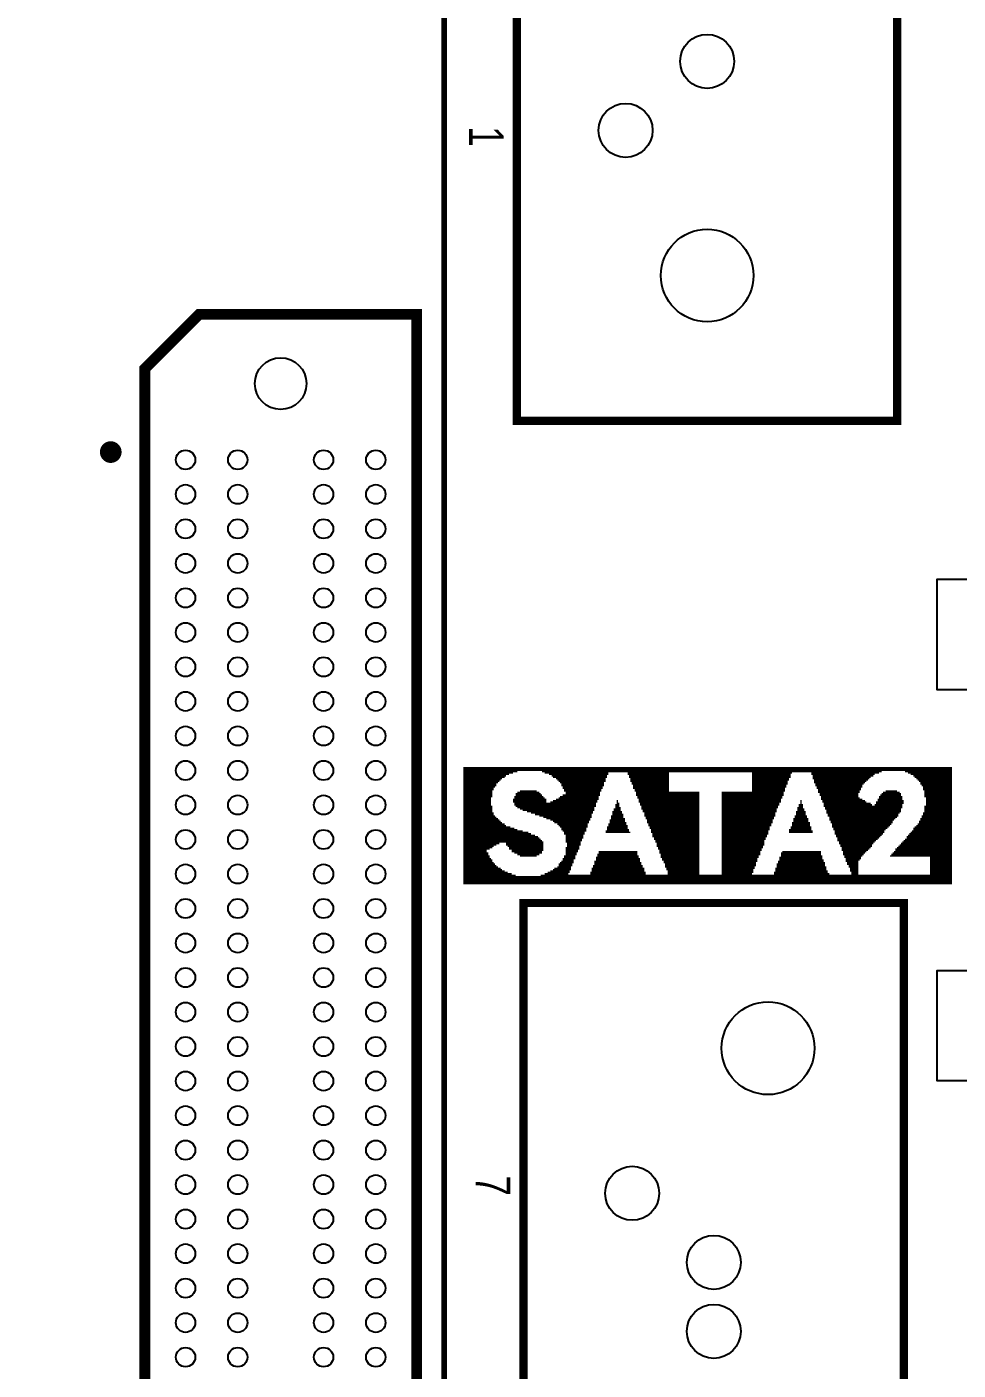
# Model space of a CAD drawing. Extents: x -92 to 136, y -31 to 80.
# Drawn here: x 62.37 to 79.51, y 32.13 to 56.84 of the extents above; entities that cross this region are included whole.
import ezdxf

# ---------------------------------------------------------------- set-up
doc = ezdxf.new("R2010")
doc.units = 0
for name, color, linetype in [('BG_SILKSCREEN_TOP', 85, 'CONTINUOUS'), ('PG_SILKSCREEN_TOP', 85, 'CONTINUOUS'), ('PIN_TOP', 1, 'CONTINUOUS')]:
    doc.layers.add(name, color=color, linetype=linetype)

msp = doc.modelspace()

# ---------------------------------------------------------------- linework, layer by layer
at = {"layer": 'BG_SILKSCREEN_TOP'}
for points, const_width in [([(70.050406, 70.142354), (-9.949688, 70.142354), (-9.949688, -9.85774), (70.050406, -9.85774), (70.050406, 70.142354)], 0.100076), ([(70.40372, 43.21302), (78.32852, 43.21302)], 0.0254), ([(70.40372, 43.18762), (79.39532, 43.18762)], 0.0254), ([(70.40372, 43.16222), (79.39532, 43.16222)], 0.0254), ([(70.40372, 43.13682), (71.39432, 43.13682)], 0.0254), ([(71.31812, 43.11142), (70.40372, 43.11142)], 0.0254), ([(70.40372, 43.08602), (71.24192, 43.08602)], 0.0254), ([(70.40372, 43.06062), (71.19112, 43.06062)], 0.0254), ([(70.40372, 43.03522), (71.16572, 43.03522)], 0.0254), ([(70.40372, 43.00982), (71.11492, 43.00982)], 0.0254), ([(71.85152, 43.13682), (78.09992, 43.13682)], 0.0254), ([(71.90232, 43.11142), (73.07072, 43.11142)], 0.0254), ([(71.97852, 43.08602), (73.07072, 43.08602)], 0.0254), ([(72.02932, 43.06062), (73.04532, 43.06062)], 0.0254), ([(72.05472, 43.03522), (73.04532, 43.03522)], 0.0254), ([(72.10552, 43.00982), (73.01992, 43.00982)], 0.0254), ([(73.42632, 43.11142), (74.18832, 43.11142)], 0.0254), ([(73.42632, 43.08602), (74.18832, 43.08602)], 0.0254), ([(73.45172, 43.06062), (74.18832, 43.06062)], 0.0254), ([(73.45172, 43.03522), (74.18832, 43.03522)], 0.0254), ([(73.47712, 43.00982), (73.55332, 43.00982)], 0.0254), ([(73.55332, 43.00982), (73.52792, 43.00982)], 0.0254), ([(73.55332, 43.00982), (74.18832, 43.00982)], 0.0254), ([(75.71232, 43.11142), (76.44892, 43.11142)], 0.0254), ([(75.71232, 43.08602), (76.42352, 43.08602)], 0.0254), ([(75.71232, 43.06062), (76.42352, 43.06062)], 0.0254), ([(75.71232, 43.03522), (76.42352, 43.03522)], 0.0254), ([(75.71232, 43.00982), (76.39812, 43.00982)], 0.0254), ([(78.04912, 43.11142), (76.80452, 43.11142)], 0.0254), ([(76.80452, 43.08602), (77.97292, 43.08602)], 0.0254), ([(76.82992, 43.06062), (77.94752, 43.06062)], 0.0254), ([(76.82992, 43.03522), (77.89672, 43.03522)], 0.0254), ([(76.82992, 43.00982), (77.87132, 43.00982)], 0.0254), ([(78.32852, 43.21302), (78.30312, 43.21302)], 0.0254), ([(78.32852, 43.21302), (79.39532, 43.21302)], 0.0254), ([(78.53172, 43.13682), (79.39532, 43.13682)], 0.0254), ([(78.58252, 43.11142), (79.39532, 43.11142)], 0.0254), ([(78.63332, 43.08602), (79.39532, 43.08602)], 0.0254), ([(78.68412, 43.06062), (79.39532, 43.06062)], 0.0254), ([(78.70952, 43.03522), (79.39532, 43.03522)], 0.0254), ([(78.73492, 43.00982), (79.39532, 43.00982)], 0.0254), ([(70.40372, 42.98442), (71.08952, 42.98442)], 0.0254), ([(70.40372, 42.95902), (71.06412, 42.95902)], 0.0254), ([(70.40372, 42.93362), (71.03872, 42.93362)], 0.0254), ([(70.40372, 42.90822), (71.01332, 42.90822)], 0.0254), ([(70.40372, 42.88282), (71.01332, 42.88282)], 0.0254), ([(70.40372, 42.85742), (70.98792, 42.85742)], 0.0254), ([(70.40372, 42.83202), (70.96252, 42.83202)], 0.0254), ([(70.40372, 42.80662), (70.96252, 42.80662)], 0.0254), ([(70.40372, 42.78122), (70.93712, 42.78122)], 0.0254), ([(70.40372, 42.75582), (70.93712, 42.75582)], 0.0254), ([(71.39432, 42.75582), (71.80072, 42.75582)], 0.0254), ([(71.44512, 42.78122), (71.74992, 42.78122)], 0.0254), ([(72.13092, 42.98442), (73.01992, 42.98442)], 0.0254), ([(72.15632, 42.95902), (73.01992, 42.95902)], 0.0254), ([(72.18172, 42.93362), (72.99452, 42.93362)], 0.0254), ([(72.20712, 42.90822), (72.99452, 42.90822)], 0.0254), ([(72.20712, 42.88282), (72.99452, 42.88282)], 0.0254), ([(72.23252, 42.85742), (72.96912, 42.85742)], 0.0254), ([(72.23252, 42.83202), (72.96912, 42.83202)], 0.0254), ([(72.25792, 42.80662), (72.94372, 42.80662)], 0.0254), ([(72.25792, 42.78122), (72.94372, 42.78122)], 0.0254), ([(72.28332, 42.75582), (72.91832, 42.75582)], 0.0254), ([(74.18832, 42.98442), (73.47712, 42.98442)], 0.0254), ([(73.47712, 42.95902), (74.18832, 42.95902)], 0.0254), ([(73.50252, 42.93362), (74.18832, 42.93362)], 0.0254), ([(73.50252, 42.90822), (74.18832, 42.90822)], 0.0254), ([(73.52792, 42.88282), (74.18832, 42.88282)], 0.0254), ([(73.52792, 42.85742), (74.18832, 42.85742)], 0.0254), ([(73.52792, 42.83202), (74.18832, 42.83202)], 0.0254), ([(73.55332, 42.80662), (74.18832, 42.80662)], 0.0254), ([(73.55332, 42.78122), (74.18832, 42.78122)], 0.0254), ([(74.74712, 42.75582), (73.57872, 42.75582)], 0.0254), ([(75.15352, 42.75582), (76.29652, 42.75582)], 0.0254), ([(75.71232, 42.98442), (76.39812, 42.98442)], 0.0254), ([(75.71232, 42.95902), (76.37272, 42.95902)], 0.0254), ([(75.71232, 42.93362), (76.37272, 42.93362)], 0.0254), ([(75.71232, 42.90822), (76.37272, 42.90822)], 0.0254), ([(75.71232, 42.88282), (76.34732, 42.88282)], 0.0254), ([(75.71232, 42.85742), (76.34732, 42.85742)], 0.0254), ([(75.71232, 42.83202), (76.32192, 42.83202)], 0.0254), ([(75.71232, 42.80662), (76.32192, 42.80662)], 0.0254), ([(75.71232, 42.78122), (76.32192, 42.78122)], 0.0254), ([(76.34732, 42.85742), (76.32192, 42.85742)], 0.0254), ([(76.85532, 42.98442), (77.84592, 42.98442)], 0.0254), ([(76.85532, 42.95902), (77.82052, 42.95902)], 0.0254), ([(76.85532, 42.93362), (77.79512, 42.93362)], 0.0254), ([(76.88072, 42.90822), (77.76972, 42.90822)], 0.0254), ([(76.88072, 42.88282), (77.69352, 42.88282)], 0.0254), ([(76.90612, 42.85742), (77.74432, 42.85742)], 0.0254), ([(76.90612, 42.83202), (77.71892, 42.83202)], 0.0254), ([(76.93152, 42.80662), (77.71892, 42.80662)], 0.0254), ([(76.93152, 42.78122), (77.69352, 42.78122)], 0.0254), ([(76.93152, 42.75582), (77.69352, 42.75582)], 0.0254), ([(77.69352, 42.88282), (77.66812, 42.88282)], 0.0254), ([(77.69352, 42.88282), (77.74432, 42.88282)], 0.0254), ([(78.12532, 42.75582), (78.43012, 42.75582)], 0.0254), ([(78.17612, 42.78122), (78.37932, 42.78122)], 0.0254), ([(78.76032, 42.98442), (79.39532, 42.98442)], 0.0254), ([(78.78572, 42.95902), (79.39532, 42.95902)], 0.0254), ([(78.81112, 42.93362), (79.39532, 42.93362)], 0.0254), ([(78.81112, 42.90822), (79.39532, 42.90822)], 0.0254), ([(78.83652, 42.88282), (79.39532, 42.88282)], 0.0254), ([(78.86192, 42.85742), (79.39532, 42.85742)], 0.0254), ([(78.86192, 42.83202), (79.39532, 42.83202)], 0.0254), ([(78.86192, 42.80662), (79.39532, 42.80662)], 0.0254), ([(78.88732, 42.78122), (79.39532, 42.78122)], 0.0254), ([(78.88732, 42.75582), (79.39532, 42.75582)], 0.0254), ([(70.40372, 42.73042), (70.93712, 42.73042)], 0.0254), ([(70.40372, 42.70502), (70.93712, 42.70502)], 0.0254), ([(70.40372, 42.67962), (70.93712, 42.67962)], 0.0254), ([(70.40372, 42.65422), (70.91172, 42.65422)], 0.0254), ([(70.40372, 42.62882), (70.91172, 42.62882)], 0.0254), ([(70.40372, 42.60342), (70.91172, 42.60342)], 0.0254), ([(70.40372, 42.57802), (70.91172, 42.57802)], 0.0254), ([(70.40372, 42.55262), (70.91172, 42.55262)], 0.0254), ([(70.40372, 42.52722), (70.91172, 42.52722)], 0.0254), ([(70.40372, 42.50182), (70.93712, 42.50182)], 0.0254), ([(71.31812, 42.62882), (71.92772, 42.62882)], 0.0254), ([(71.31812, 42.60342), (71.92772, 42.60342)], 0.0254), ([(71.31812, 42.57802), (71.92772, 42.57802)], 0.0254), ([(71.34352, 42.67962), (71.87692, 42.67962)], 0.0254), ([(71.34352, 42.65422), (71.90232, 42.65422)], 0.0254), ([(71.34352, 42.55262), (72.84212, 42.55262)], 0.0254), ([(71.34352, 42.52722), (72.84212, 42.52722)], 0.0254), ([(71.36892, 42.73042), (71.82612, 42.73042)], 0.0254), ([(71.36892, 42.70502), (71.85152, 42.70502)], 0.0254), ([(71.36892, 42.50182), (72.84212, 42.50182)], 0.0254), ([(72.00392, 42.57802), (72.86752, 42.57802)], 0.0254), ([(72.05472, 42.60342), (72.86752, 42.60342)], 0.0254), ([(72.10552, 42.62882), (72.89292, 42.62882)], 0.0254), ([(72.15632, 42.65422), (72.89292, 42.65422)], 0.0254), ([(72.18172, 42.67962), (72.89292, 42.67962)], 0.0254), ([(72.23252, 42.70502), (72.91832, 42.70502)], 0.0254), ([(72.28332, 42.73042), (72.91832, 42.73042)], 0.0254), ([(72.84212, 42.52722), (72.81672, 42.52722)], 0.0254), ([(73.19772, 42.52722), (73.27392, 42.52722)], 0.0254), ([(73.19772, 42.50182), (73.27392, 42.50182)], 0.0254), ([(73.22312, 42.60342), (73.24852, 42.60342)], 0.0254), ([(73.22312, 42.57802), (73.24852, 42.57802)], 0.0254), ([(73.22312, 42.55262), (73.27392, 42.55262)], 0.0254), ([(73.57872, 42.73042), (74.74712, 42.73042)], 0.0254), ([(73.57872, 42.70502), (74.74712, 42.70502)], 0.0254), ([(73.60412, 42.67962), (74.74712, 42.67962)], 0.0254), ([(73.60412, 42.65422), (74.74712, 42.65422)], 0.0254), ([(73.62952, 42.62882), (74.74712, 42.62882)], 0.0254), ([(73.62952, 42.60342), (74.74712, 42.60342)], 0.0254), ([(73.62952, 42.57802), (74.74712, 42.57802)], 0.0254), ([(73.65492, 42.55262), (74.74712, 42.55262)], 0.0254), ([(73.65492, 42.52722), (74.74712, 42.52722)], 0.0254), ([(73.68032, 42.50182), (74.74712, 42.50182)], 0.0254), ([(75.15352, 42.73042), (76.29652, 42.73042)], 0.0254), ([(75.15352, 42.70502), (76.29652, 42.70502)], 0.0254), ([(75.15352, 42.67962), (76.27112, 42.67962)], 0.0254), ([(76.27112, 42.65422), (75.15352, 42.65422)], 0.0254), ([(75.15352, 42.62882), (76.24572, 42.62882)], 0.0254), ([(75.15352, 42.60342), (76.24572, 42.60342)], 0.0254), ([(75.15352, 42.57802), (76.24572, 42.57802)], 0.0254), ([(75.15352, 42.55262), (76.22032, 42.55262)], 0.0254), ([(75.15352, 42.52722), (76.22032, 42.52722)], 0.0254), ([(75.15352, 42.50182), (76.19492, 42.50182)], 0.0254), ([(76.57592, 42.52722), (76.65212, 42.52722)], 0.0254), ([(76.57592, 42.50182), (76.65212, 42.50182)], 0.0254), ([(76.60132, 42.60342), (76.62672, 42.60342)], 0.0254), ([(76.60132, 42.57802), (76.62672, 42.57802)], 0.0254), ([(76.60132, 42.55262), (76.62672, 42.55262)], 0.0254), ([(76.95692, 42.73042), (77.66812, 42.73042)], 0.0254), ([(76.95692, 42.70502), (77.66812, 42.70502)], 0.0254), ([(76.98232, 42.67962), (77.66812, 42.67962)], 0.0254), ([(76.98232, 42.65422), (77.69352, 42.65422)], 0.0254), ([(76.98232, 42.62882), (77.74432, 42.62882)], 0.0254), ([(77.00772, 42.60342), (77.79512, 42.60342)], 0.0254), ([(77.82052, 42.57802), (77.00772, 42.57802)], 0.0254), ([(77.89672, 42.55262), (77.03312, 42.55262)], 0.0254), ([(77.92212, 42.52722), (77.03312, 42.52722)], 0.0254), ([(77.03312, 42.50182), (78.48092, 42.50182)], 0.0254), ([(77.97292, 42.52722), (78.48092, 42.52722)], 0.0254), ([(78.50632, 42.57802), (77.99832, 42.57802)], 0.0254), ([(77.99832, 42.55262), (78.50632, 42.55262)], 0.0254), ([(78.48092, 42.62882), (78.02372, 42.62882)], 0.0254), ([(78.02372, 42.60342), (78.50632, 42.60342)], 0.0254), ([(78.04912, 42.67962), (78.48092, 42.67962)], 0.0254), ([(78.48092, 42.65422), (78.04912, 42.65422)], 0.0254), ([(78.07452, 42.70502), (78.45552, 42.70502)], 0.0254), ([(78.09992, 42.73042), (78.45552, 42.73042)], 0.0254), ([(78.45552, 42.73042), (78.40472, 42.73042)], 0.0254), ([(78.88732, 42.73042), (79.39532, 42.73042)], 0.0254), ([(78.88732, 42.70502), (79.39532, 42.70502)], 0.0254), ([(78.88732, 42.67962), (79.39532, 42.67962)], 0.0254), ([(78.88732, 42.50182), (79.39532, 42.50182)], 0.0254), ([(78.91272, 42.65422), (79.39532, 42.65422)], 0.0254), ([(78.91272, 42.62882), (79.39532, 42.62882)], 0.0254), ([(78.91272, 42.60342), (79.39532, 42.60342)], 0.0254), ([(78.91272, 42.57802), (79.39532, 42.57802)], 0.0254), ([(78.91272, 42.55262), (79.39532, 42.55262)], 0.0254), ([(78.91272, 42.52722), (79.39532, 42.52722)], 0.0254), ([(70.40372, 42.47642), (70.93712, 42.47642)], 0.0254), ([(70.40372, 42.45102), (70.93712, 42.45102)], 0.0254), ([(70.40372, 42.42562), (70.93712, 42.42562)], 0.0254), ([(70.40372, 42.40022), (70.93712, 42.40022)], 0.0254), ([(70.40372, 42.37482), (70.96252, 42.37482)], 0.0254), ([(70.40372, 42.34942), (70.96252, 42.34942)], 0.0254), ([(70.40372, 42.32402), (70.98792, 42.32402)], 0.0254), ([(70.40372, 42.29862), (71.01332, 42.29862)], 0.0254), ([(70.40372, 42.27322), (71.03872, 42.27322)], 0.0254), ([(70.40372, 42.24782), (71.06412, 42.24782)], 0.0254), ([(71.39432, 42.47642), (72.81672, 42.47642)], 0.0254), ([(71.44512, 42.45102), (72.81672, 42.45102)], 0.0254), ([(71.49592, 42.42562), (72.81672, 42.42562)], 0.0254), ([(71.57212, 42.40022), (72.79132, 42.40022)], 0.0254), ([(71.64832, 42.37482), (72.79132, 42.37482)], 0.0254), ([(71.72452, 42.34942), (72.76592, 42.34942)], 0.0254), ([(71.80072, 42.32402), (72.76592, 42.32402)], 0.0254), ([(71.87692, 42.29862), (72.76592, 42.29862)], 0.0254), ([(71.92772, 42.27322), (72.74052, 42.27322)], 0.0254), ([(72.00392, 42.24782), (72.74052, 42.24782)], 0.0254), ([(73.09612, 42.24782), (73.37552, 42.24782)], 0.0254), ([(73.12152, 42.32402), (73.35012, 42.32402)], 0.0254), ([(73.12152, 42.29862), (73.35012, 42.29862)], 0.0254), ([(73.12152, 42.27322), (73.37552, 42.27322)], 0.0254), ([(73.14692, 42.40022), (73.32472, 42.40022)], 0.0254), ([(73.14692, 42.37482), (73.32472, 42.37482)], 0.0254), ([(73.14692, 42.34942), (73.35012, 42.34942)], 0.0254), ([(73.17232, 42.45102), (73.29932, 42.45102)], 0.0254), ([(73.17232, 42.42562), (73.29932, 42.42562)], 0.0254), ([(73.19772, 42.47642), (73.29932, 42.47642)], 0.0254), ([(73.68032, 42.47642), (74.74712, 42.47642)], 0.0254), ([(73.68032, 42.45102), (74.74712, 42.45102)], 0.0254), ([(73.70572, 42.42562), (74.74712, 42.42562)], 0.0254), ([(73.70572, 42.40022), (74.74712, 42.40022)], 0.0254), ([(73.73112, 42.37482), (74.74712, 42.37482)], 0.0254), ([(73.73112, 42.34942), (74.74712, 42.34942)], 0.0254), ([(73.73112, 42.32402), (74.74712, 42.32402)], 0.0254), ([(73.75652, 42.29862), (74.74712, 42.29862)], 0.0254), ([(73.75652, 42.27322), (74.74712, 42.27322)], 0.0254), ([(73.78192, 42.24782), (74.74712, 42.24782)], 0.0254), ([(75.15352, 42.47642), (76.19492, 42.47642)], 0.0254), ([(75.15352, 42.45102), (76.16952, 42.45102)], 0.0254), ([(75.15352, 42.42562), (76.16952, 42.42562)], 0.0254), ([(75.15352, 42.40022), (76.16952, 42.40022)], 0.0254), ([(75.15352, 42.37482), (76.14412, 42.37482)], 0.0254), ([(75.15352, 42.34942), (76.14412, 42.34942)], 0.0254), ([(75.15352, 42.32402), (76.14412, 42.32402)], 0.0254), ([(75.15352, 42.29862), (76.11872, 42.29862)], 0.0254), ([(75.15352, 42.27322), (76.11872, 42.27322)], 0.0254), ([(75.15352, 42.24782), (76.09332, 42.24782)], 0.0254), ([(76.47432, 42.27322), (76.75372, 42.27322)], 0.0254), ([(76.47432, 42.24782), (76.75372, 42.24782)], 0.0254), ([(76.49972, 42.32402), (76.72832, 42.32402)], 0.0254), ([(76.49972, 42.29862), (76.72832, 42.29862)], 0.0254), ([(76.52512, 42.40022), (76.70292, 42.40022)], 0.0254), ([(76.70292, 42.37482), (76.52512, 42.37482)], 0.0254), ([(76.52512, 42.34942), (76.70292, 42.34942)], 0.0254), ([(76.55052, 42.47642), (76.65212, 42.47642)], 0.0254), ([(76.55052, 42.45102), (76.67752, 42.45102)], 0.0254), ([(76.55052, 42.42562), (76.67752, 42.42562)], 0.0254), ([(78.48092, 42.47642), (77.05852, 42.47642)], 0.0254), ([(78.45552, 42.45102), (77.05852, 42.45102)], 0.0254), ([(78.45552, 42.42562), (77.08392, 42.42562)], 0.0254), ([(78.45552, 42.40022), (77.08392, 42.40022)], 0.0254), ([(78.43012, 42.37482), (77.08392, 42.37482)], 0.0254), ([(77.10932, 42.34942), (78.40472, 42.34942)], 0.0254), ([(77.10932, 42.32402), (78.40472, 42.32402)], 0.0254), ([(77.13472, 42.29862), (78.37932, 42.29862)], 0.0254), ([(77.13472, 42.27322), (78.35392, 42.27322)], 0.0254), ([(77.13472, 42.24782), (78.32852, 42.24782)], 0.0254), ([(78.81112, 42.27322), (79.39532, 42.27322)], 0.0254), ([(78.81112, 42.24782), (79.39532, 42.24782)], 0.0254), ([(78.83652, 42.32402), (79.39532, 42.32402)], 0.0254), ([(78.83652, 42.29862), (79.39532, 42.29862)], 0.0254), ([(79.39532, 42.37482), (78.86192, 42.37482)], 0.0254), ([(78.86192, 42.34942), (79.39532, 42.34942)], 0.0254), ([(78.88732, 42.47642), (79.39532, 42.47642)], 0.0254), ([(78.88732, 42.45102), (79.39532, 42.45102)], 0.0254), ([(78.88732, 42.42562), (79.39532, 42.42562)], 0.0254), ([(78.88732, 42.40022), (79.39532, 42.40022)], 0.0254), ([(70.40372, 42.22242), (71.08952, 42.22242)], 0.0254), ([(70.40372, 42.19702), (71.11492, 42.19702)], 0.0254), ([(70.40372, 42.17162), (71.16572, 42.17162)], 0.0254), ([(70.40372, 42.14622), (71.19112, 42.14622)], 0.0254), ([(70.40372, 42.12082), (71.26732, 42.12082)], 0.0254), ([(70.40372, 42.09542), (71.34352, 42.09542)], 0.0254), ([(70.40372, 42.07002), (71.39432, 42.07002)], 0.0254), ([(70.40372, 42.04462), (71.49592, 42.04462)], 0.0254), ([(70.40372, 42.01922), (71.59752, 42.01922)], 0.0254), ([(72.05472, 42.22242), (72.71512, 42.22242)], 0.0254), ([(72.08012, 42.19702), (72.71512, 42.19702)], 0.0254), ([(72.13092, 42.17162), (72.68972, 42.17162)], 0.0254), ([(72.15632, 42.14622), (72.68972, 42.14622)], 0.0254), ([(72.18172, 42.12082), (72.68972, 42.12082)], 0.0254), ([(72.20712, 42.09542), (72.66432, 42.09542)], 0.0254), ([(72.66432, 42.07002), (72.20712, 42.07002)], 0.0254), ([(72.23252, 42.04462), (72.66432, 42.04462)], 0.0254), ([(72.25792, 42.01922), (72.63892, 42.01922)], 0.0254), ([(73.01992, 42.04462), (73.45172, 42.04462)], 0.0254), ([(73.01992, 42.01922), (73.47712, 42.01922)], 0.0254), ([(73.04532, 42.12082), (73.42632, 42.12082)], 0.0254), ([(73.04532, 42.09542), (73.42632, 42.09542)], 0.0254), ([(73.04532, 42.07002), (73.45172, 42.07002)], 0.0254), ([(73.07072, 42.17162), (73.40092, 42.17162)], 0.0254), ([(73.07072, 42.14622), (73.42632, 42.14622)], 0.0254), ([(73.09612, 42.22242), (73.37552, 42.22242)], 0.0254), ([(73.09612, 42.19702), (73.40092, 42.19702)], 0.0254), ([(73.78192, 42.22242), (74.74712, 42.22242)], 0.0254), ([(73.78192, 42.19702), (74.74712, 42.19702)], 0.0254), ([(73.80732, 42.17162), (74.74712, 42.17162)], 0.0254), ([(73.80732, 42.14622), (74.74712, 42.14622)], 0.0254), ([(73.83272, 42.12082), (74.74712, 42.12082)], 0.0254), ([(73.83272, 42.09542), (74.74712, 42.09542)], 0.0254), ([(73.85812, 42.07002), (74.74712, 42.07002)], 0.0254), ([(73.85812, 42.04462), (74.74712, 42.04462)], 0.0254), ([(73.85812, 42.01922), (74.74712, 42.01922)], 0.0254), ([(75.15352, 42.22242), (76.09332, 42.22242)], 0.0254), ([(75.15352, 42.19702), (76.09332, 42.19702)], 0.0254), ([(75.15352, 42.17162), (76.06792, 42.17162)], 0.0254), ([(75.15352, 42.14622), (76.06792, 42.14622)], 0.0254), ([(75.15352, 42.12082), (76.04252, 42.12082)], 0.0254), ([(75.15352, 42.09542), (76.04252, 42.09542)], 0.0254), ([(75.15352, 42.07002), (76.04252, 42.07002)], 0.0254), ([(75.15352, 42.04462), (76.01712, 42.04462)], 0.0254), ([(75.15352, 42.01922), (76.01712, 42.01922)], 0.0254), ([(76.80452, 42.07002), (76.39812, 42.07002)], 0.0254), ([(76.39812, 42.04462), (76.82992, 42.04462)], 0.0254), ([(76.39812, 42.01922), (76.82992, 42.01922)], 0.0254), ([(76.42352, 42.12082), (76.80452, 42.12082)], 0.0254), ([(76.42352, 42.09542), (76.80452, 42.09542)], 0.0254), ([(76.44892, 42.19702), (76.77912, 42.19702)], 0.0254), ([(76.44892, 42.17162), (76.77912, 42.17162)], 0.0254), ([(76.44892, 42.14622), (76.77912, 42.14622)], 0.0254), ([(76.47432, 42.22242), (76.75372, 42.22242)], 0.0254), ([(77.16012, 42.22242), (78.30312, 42.22242)], 0.0254), ([(77.16012, 42.19702), (78.30312, 42.19702)], 0.0254), ([(77.18552, 42.17162), (78.27772, 42.17162)], 0.0254), ([(78.25232, 42.14622), (77.18552, 42.14622)], 0.0254), ([(77.18552, 42.12082), (78.22692, 42.12082)], 0.0254), ([(77.21092, 42.09542), (78.20152, 42.09542)], 0.0254), ([(77.21092, 42.07002), (78.17612, 42.07002)], 0.0254), ([(77.23632, 42.04462), (78.15072, 42.04462)], 0.0254), ([(77.23632, 42.01922), (78.15072, 42.01922)], 0.0254), ([(78.63332, 42.01922), (79.39532, 42.01922)], 0.0254), ([(78.65872, 42.04462), (79.39532, 42.04462)], 0.0254), ([(78.68412, 42.09542), (79.39532, 42.09542)], 0.0254), ([(78.68412, 42.07002), (79.39532, 42.07002)], 0.0254), ([(78.70952, 42.12082), (79.39532, 42.12082)], 0.0254), ([(78.73492, 42.14622), (79.39532, 42.14622)], 0.0254), ([(78.76032, 42.17162), (79.39532, 42.17162)], 0.0254), ([(78.78572, 42.22242), (79.39532, 42.22242)], 0.0254), ([(78.78572, 42.19702), (79.39532, 42.19702)], 0.0254), ([(70.40372, 41.99382), (71.64832, 41.99382)], 0.0254), ([(70.40372, 41.96842), (71.72452, 41.96842)], 0.0254), ([(70.40372, 41.94302), (71.77532, 41.94302)], 0.0254), ([(70.40372, 41.91762), (71.80072, 41.91762)], 0.0254), ([(70.40372, 41.89222), (71.82612, 41.89222)], 0.0254), ([(70.40372, 41.86682), (71.85152, 41.86682)], 0.0254), ([(70.40372, 41.84142), (71.87692, 41.84142)], 0.0254), ([(70.40372, 41.81602), (71.06412, 41.81602)], 0.0254), ([(70.40372, 41.79062), (71.01332, 41.79062)], 0.0254), ([(70.40372, 41.76522), (70.96252, 41.76522)], 0.0254), ([(71.19112, 41.81602), (71.87692, 41.81602)], 0.0254), ([(71.19112, 41.79062), (71.87692, 41.79062)], 0.0254), ([(71.21652, 41.76522), (71.34352, 41.76522)], 0.0254), ([(71.34352, 41.76522), (71.31812, 41.76522)], 0.0254), ([(71.34352, 41.76522), (71.87692, 41.76522)], 0.0254), ([(72.25792, 41.99382), (72.63892, 41.99382)], 0.0254), ([(72.28332, 41.96842), (72.61352, 41.96842)], 0.0254), ([(72.28332, 41.94302), (72.61352, 41.94302)], 0.0254), ([(72.28332, 41.91762), (72.61352, 41.91762)], 0.0254), ([(72.28332, 41.89222), (72.58812, 41.89222)], 0.0254), ([(72.28332, 41.86682), (72.58812, 41.86682)], 0.0254), ([(72.28332, 41.84142), (72.56272, 41.84142)], 0.0254), ([(72.30872, 41.81602), (72.56272, 41.81602)], 0.0254), ([(72.30872, 41.79062), (72.56272, 41.79062)], 0.0254), ([(72.30872, 41.76522), (72.53732, 41.76522)], 0.0254), ([(73.88352, 41.99382), (74.74712, 41.99382)], 0.0254), ([(73.88352, 41.96842), (74.74712, 41.96842)], 0.0254), ([(73.88352, 41.94302), (74.74712, 41.94302)], 0.0254), ([(73.90892, 41.91762), (74.74712, 41.91762)], 0.0254), ([(73.90892, 41.89222), (74.74712, 41.89222)], 0.0254), ([(73.93432, 41.86682), (74.74712, 41.86682)], 0.0254), ([(73.93432, 41.84142), (74.74712, 41.84142)], 0.0254), ([(73.95972, 41.81602), (74.74712, 41.81602)], 0.0254), ([(73.95972, 41.79062), (74.74712, 41.79062)], 0.0254), ([(73.95972, 41.76522), (74.74712, 41.76522)], 0.0254), ([(75.15352, 41.99382), (76.01712, 41.99382)], 0.0254), ([(75.15352, 41.96842), (75.99172, 41.96842)], 0.0254), ([(75.15352, 41.94302), (75.99172, 41.94302)], 0.0254), ([(75.15352, 41.91762), (75.96632, 41.91762)], 0.0254), ([(75.15352, 41.89222), (75.96632, 41.89222)], 0.0254), ([(75.15352, 41.86682), (75.94092, 41.86682)], 0.0254), ([(75.15352, 41.84142), (75.94092, 41.84142)], 0.0254), ([(75.15352, 41.81602), (75.94092, 41.81602)], 0.0254), ([(75.94092, 41.79062), (75.15352, 41.79062)], 0.0254), ([(75.91552, 41.76522), (75.15352, 41.76522)], 0.0254), ([(75.94092, 41.81602), (75.91552, 41.81602)], 0.0254), ([(77.23632, 41.99382), (78.12532, 41.99382)], 0.0254), ([(77.26172, 41.96842), (78.09992, 41.96842)], 0.0254), ([(77.26172, 41.94302), (78.07452, 41.94302)], 0.0254), ([(77.28712, 41.91762), (78.04912, 41.91762)], 0.0254), ([(77.28712, 41.89222), (78.02372, 41.89222)], 0.0254), ([(77.99832, 41.86682), (77.28712, 41.86682)], 0.0254), ([(77.31252, 41.84142), (77.97292, 41.84142)], 0.0254), ([(77.94752, 41.81602), (77.31252, 41.81602)], 0.0254), ([(77.92212, 41.79062), (77.33792, 41.79062)], 0.0254), ([(77.92212, 41.76522), (77.33792, 41.76522)], 0.0254), ([(78.40472, 41.76522), (79.39532, 41.76522)], 0.0254), ([(78.43012, 41.79062), (79.39532, 41.79062)], 0.0254), ([(78.45552, 41.81602), (79.39532, 41.81602)], 0.0254), ([(78.48092, 41.84142), (79.39532, 41.84142)], 0.0254), ([(78.50632, 41.86682), (79.39532, 41.86682)], 0.0254), ([(78.53172, 41.89222), (79.39532, 41.89222)], 0.0254), ([(78.55712, 41.94302), (79.39532, 41.94302)], 0.0254), ([(78.55712, 41.91762), (79.39532, 41.91762)], 0.0254), ([(78.58252, 41.96842), (79.39532, 41.96842)], 0.0254), ([(78.60792, 41.99382), (79.39532, 41.99382)], 0.0254), ([(70.40372, 41.73982), (70.93712, 41.73982)], 0.0254), ([(70.40372, 41.71442), (70.88632, 41.71442)], 0.0254), ([(70.40372, 41.68902), (70.83552, 41.68902)], 0.0254), ([(70.40372, 41.66362), (70.83552, 41.66362)], 0.0254), ([(70.40372, 41.63822), (70.86092, 41.63822)], 0.0254), ([(70.86092, 41.61282), (70.40372, 41.61282)], 0.0254), ([(70.40372, 41.58742), (70.88632, 41.58742)], 0.0254), ([(70.88632, 41.56202), (70.40372, 41.56202)], 0.0254), ([(70.91172, 41.53662), (70.40372, 41.53662)], 0.0254), ([(70.40372, 41.51122), (70.93712, 41.51122)], 0.0254), ([(71.24192, 41.73982), (71.87692, 41.73982)], 0.0254), ([(71.24192, 41.71442), (71.87692, 41.71442)], 0.0254), ([(71.29272, 41.68902), (71.87692, 41.68902)], 0.0254), ([(71.29272, 41.66362), (71.85152, 41.66362)], 0.0254), ([(71.34352, 41.63822), (71.85152, 41.63822)], 0.0254), ([(71.39432, 41.61282), (71.80072, 41.61282)], 0.0254), ([(71.44512, 41.58742), (71.74992, 41.58742)], 0.0254), ([(72.23252, 41.53662), (72.46112, 41.53662)], 0.0254), ([(72.23252, 41.51122), (72.43572, 41.51122)], 0.0254), ([(72.25792, 41.58742), (72.46112, 41.58742)], 0.0254), ([(72.25792, 41.56202), (72.46112, 41.56202)], 0.0254), ([(72.28332, 41.73982), (72.53732, 41.73982)], 0.0254), ([(72.28332, 41.71442), (72.53732, 41.71442)], 0.0254), ([(72.28332, 41.68902), (72.51192, 41.68902)], 0.0254), ([(72.28332, 41.66362), (72.51192, 41.66362)], 0.0254), ([(72.28332, 41.63822), (72.48652, 41.63822)], 0.0254), ([(72.28332, 41.61282), (72.48652, 41.61282)], 0.0254), ([(72.84212, 41.56202), (73.62952, 41.56202)], 0.0254), ([(72.84212, 41.53662), (73.65492, 41.53662)], 0.0254), ([(72.84212, 41.51122), (73.65492, 41.51122)], 0.0254), ([(72.86752, 41.61282), (73.60412, 41.61282)], 0.0254), ([(72.86752, 41.58742), (73.62952, 41.58742)], 0.0254), ([(72.89292, 41.66362), (73.60412, 41.66362)], 0.0254), ([(72.89292, 41.63822), (73.60412, 41.63822)], 0.0254), ([(73.62952, 41.56202), (73.60412, 41.56202)], 0.0254), ([(73.65492, 41.53662), (73.62952, 41.53662)], 0.0254), ([(73.98512, 41.73982), (74.74712, 41.73982)], 0.0254), ([(73.98512, 41.71442), (74.74712, 41.71442)], 0.0254), ([(74.01052, 41.68902), (74.74712, 41.68902)], 0.0254), ([(74.01052, 41.66362), (74.74712, 41.66362)], 0.0254), ([(74.01052, 41.63822), (74.74712, 41.63822)], 0.0254), ([(74.03592, 41.61282), (74.74712, 41.61282)], 0.0254), ([(74.03592, 41.58742), (74.74712, 41.58742)], 0.0254), ([(74.03592, 41.56202), (74.74712, 41.56202)], 0.0254), ([(74.06132, 41.53662), (74.74712, 41.53662)], 0.0254), ([(74.06132, 41.51122), (74.74712, 41.51122)], 0.0254), ([(75.91552, 41.73982), (75.15352, 41.73982)], 0.0254), ([(75.15352, 41.71442), (75.89012, 41.71442)], 0.0254), ([(75.15352, 41.68902), (75.89012, 41.68902)], 0.0254), ([(75.15352, 41.66362), (75.81392, 41.66362)], 0.0254), ([(75.15352, 41.63822), (75.86472, 41.63822)], 0.0254), ([(75.15352, 41.61282), (75.86472, 41.61282)], 0.0254), ([(75.15352, 41.58742), (75.83932, 41.58742)], 0.0254), ([(75.15352, 41.56202), (75.83932, 41.56202)], 0.0254), ([(75.15352, 41.53662), (75.81392, 41.53662)], 0.0254), ([(75.15352, 41.51122), (75.81392, 41.51122)], 0.0254), ([(75.81392, 41.66362), (75.78852, 41.66362)], 0.0254), ([(75.81392, 41.66362), (75.86472, 41.66362)], 0.0254), ([(76.22032, 41.56202), (77.00772, 41.56202)], 0.0254), ([(76.22032, 41.53662), (77.00772, 41.53662)], 0.0254), ([(76.22032, 41.51122), (77.03312, 41.51122)], 0.0254), ([(76.24572, 41.63822), (76.98232, 41.63822)], 0.0254), ([(76.98232, 41.61282), (76.24572, 41.61282)], 0.0254), ([(76.24572, 41.58742), (77.00772, 41.58742)], 0.0254), ([(76.27112, 41.66362), (76.98232, 41.66362)], 0.0254), ([(77.36332, 41.73982), (77.89672, 41.73982)], 0.0254), ([(77.87132, 41.71442), (77.36332, 41.71442)], 0.0254), ([(77.36332, 41.68902), (77.84592, 41.68902)], 0.0254), ([(77.38872, 41.66362), (77.82052, 41.66362)], 0.0254), ([(77.38872, 41.63822), (77.79512, 41.63822)], 0.0254), ([(77.38872, 41.61282), (77.76972, 41.61282)], 0.0254), ([(77.41412, 41.58742), (77.74432, 41.58742)], 0.0254), ([(77.41412, 41.56202), (77.71892, 41.56202)], 0.0254), ([(77.43952, 41.53662), (77.71892, 41.53662)], 0.0254), ([(77.43952, 41.51122), (77.69352, 41.51122)], 0.0254), ([(78.25232, 41.58742), (79.39532, 41.58742)], 0.0254), ([(78.27772, 41.61282), (79.39532, 41.61282)], 0.0254), ([(78.30312, 41.63822), (79.39532, 41.63822)], 0.0254), ([(78.32852, 41.66362), (79.39532, 41.66362)], 0.0254), ([(78.35392, 41.71442), (79.39532, 41.71442)], 0.0254), ([(78.35392, 41.68902), (79.39532, 41.68902)], 0.0254), ([(78.37932, 41.73982), (79.39532, 41.73982)], 0.0254), ([(78.98892, 41.56202), (79.39532, 41.56202)], 0.0254), ([(78.98892, 41.53662), (79.39532, 41.53662)], 0.0254), ([(78.98892, 41.51122), (79.39532, 41.51122)], 0.0254), ([(70.40372, 41.48582), (70.93712, 41.48582)], 0.0254), ([(70.40372, 41.46042), (70.96252, 41.46042)], 0.0254), ([(70.40372, 41.43502), (70.98792, 41.43502)], 0.0254), ([(70.40372, 41.40962), (71.01332, 41.40962)], 0.0254), ([(70.40372, 41.38422), (71.03872, 41.38422)], 0.0254), ([(70.40372, 41.35882), (71.08952, 41.35882)], 0.0254), ([(70.40372, 41.33342), (71.11492, 41.33342)], 0.0254), ([(70.40372, 41.30802), (71.16572, 41.30802)], 0.0254), ([(70.40372, 41.28262), (71.21652, 41.28262)], 0.0254), ([(71.95312, 41.28262), (72.35952, 41.28262)], 0.0254), ([(72.00392, 41.30802), (72.35952, 41.30802)], 0.0254), ([(72.05472, 41.33342), (72.38492, 41.33342)], 0.0254), ([(72.38492, 41.35882), (72.08012, 41.35882)], 0.0254), ([(72.13092, 41.38422), (72.38492, 41.38422)], 0.0254), ([(72.15632, 41.43502), (72.41032, 41.43502)], 0.0254), ([(72.15632, 41.40962), (72.41032, 41.40962)], 0.0254), ([(72.18172, 41.46042), (72.43572, 41.46042)], 0.0254), ([(72.20712, 41.48582), (72.43572, 41.48582)], 0.0254), ([(72.74052, 41.28262), (73.75652, 41.28262)], 0.0254), ([(72.76592, 41.35882), (73.73112, 41.35882)], 0.0254), ([(72.76592, 41.33342), (73.73112, 41.33342)], 0.0254), ([(72.76592, 41.30802), (73.73112, 41.30802)], 0.0254), ([(72.79132, 41.40962), (73.70572, 41.40962)], 0.0254), ([(72.79132, 41.38422), (73.70572, 41.38422)], 0.0254), ([(72.81672, 41.48582), (73.65492, 41.48582)], 0.0254), ([(72.81672, 41.46042), (73.68032, 41.46042)], 0.0254), ([(72.81672, 41.43502), (73.68032, 41.43502)], 0.0254), ([(73.68032, 41.46042), (73.65492, 41.46042)], 0.0254), ([(73.68032, 41.43502), (73.65492, 41.43502)], 0.0254), ([(74.08672, 41.48582), (74.74712, 41.48582)], 0.0254), ([(74.08672, 41.46042), (74.74712, 41.46042)], 0.0254), ([(74.11212, 41.43502), (74.74712, 41.43502)], 0.0254), ([(74.11212, 41.40962), (74.74712, 41.40962)], 0.0254), ([(74.11212, 41.38422), (74.74712, 41.38422)], 0.0254), ([(74.13752, 41.35882), (74.74712, 41.35882)], 0.0254), ([(74.13752, 41.33342), (74.74712, 41.33342)], 0.0254), ([(74.16292, 41.30802), (74.74712, 41.30802)], 0.0254), ([(74.16292, 41.28262), (74.74712, 41.28262)], 0.0254), ([(75.15352, 41.48582), (75.81392, 41.48582)], 0.0254), ([(75.15352, 41.46042), (75.78852, 41.46042)], 0.0254), ([(75.15352, 41.43502), (75.78852, 41.43502)], 0.0254), ([(75.15352, 41.40962), (75.78852, 41.40962)], 0.0254), ([(75.15352, 41.38422), (75.76312, 41.38422)], 0.0254), ([(75.15352, 41.35882), (75.76312, 41.35882)], 0.0254), ([(75.15352, 41.33342), (75.73772, 41.33342)], 0.0254), ([(75.73772, 41.30802), (75.15352, 41.30802)], 0.0254), ([(75.15352, 41.28262), (75.73772, 41.28262)], 0.0254), ([(76.11872, 41.28262), (77.10932, 41.28262)], 0.0254), ([(76.14412, 41.35882), (77.08392, 41.35882)], 0.0254), ([(76.14412, 41.33342), (77.08392, 41.33342)], 0.0254), ([(77.10932, 41.30802), (76.14412, 41.30802)], 0.0254), ([(77.05852, 41.43502), (76.16952, 41.43502)], 0.0254), ([(76.16952, 41.40962), (77.05852, 41.40962)], 0.0254), ([(76.16952, 41.38422), (77.08392, 41.38422)], 0.0254), ([(76.19492, 41.48582), (77.03312, 41.48582)], 0.0254), ([(76.19492, 41.46042), (77.05852, 41.46042)], 0.0254), ([(77.08392, 41.35882), (77.05852, 41.35882)], 0.0254), ([(77.43952, 41.48582), (77.66812, 41.48582)], 0.0254), ([(77.46492, 41.46042), (77.66812, 41.46042)], 0.0254), ([(77.46492, 41.43502), (77.66812, 41.43502)], 0.0254), ([(77.49032, 41.40962), (77.66812, 41.40962)], 0.0254), ([(77.49032, 41.38422), (77.66812, 41.38422)], 0.0254), ([(77.51572, 41.35882), (77.66812, 41.35882)], 0.0254), ([(77.51572, 41.33342), (77.66812, 41.33342)], 0.0254), ([(77.51572, 41.30802), (77.66812, 41.30802)], 0.0254), ([(77.54112, 41.28262), (77.66812, 41.28262)], 0.0254), ([(77.66812, 41.40962), (77.64272, 41.40962)], 0.0254), ([(78.98892, 41.48582), (79.39532, 41.48582)], 0.0254), ([(78.98892, 41.46042), (79.39532, 41.46042)], 0.0254), ([(78.98892, 41.43502), (79.39532, 41.43502)], 0.0254), ([(78.98892, 41.40962), (79.39532, 41.40962)], 0.0254), ([(78.98892, 41.38422), (79.39532, 41.38422)], 0.0254), ([(78.98892, 41.35882), (79.39532, 41.35882)], 0.0254), ([(78.98892, 41.33342), (79.39532, 41.33342)], 0.0254), ([(78.98892, 41.30802), (79.39532, 41.30802)], 0.0254), ([(78.98892, 41.28262), (79.39532, 41.28262)], 0.0254), ([(70.40372, 41.25722), (71.29272, 41.25722)], 0.0254), ([(70.40372, 41.23182), (71.36892, 41.23182)], 0.0254), ([(70.40372, 41.20642), (77.49032, 41.20642)], 0.0254), ([(70.40372, 41.18102), (71.82612, 41.18102)], 0.0254), ([(70.40372, 41.15562), (79.39532, 41.15562)], 0.0254), ([(70.40372, 41.13022), (79.39532, 41.13022)], 0.0254), ([(70.40372, 41.10482), (79.39532, 41.10482)], 0.0254), ([(70.40372, 41.07942), (79.39532, 41.07942)], 0.0254), ([(71.82612, 41.18102), (71.77532, 41.18102)], 0.0254), ([(71.82612, 41.23182), (79.39532, 41.23182)], 0.0254), ([(71.82612, 41.18102), (74.74712, 41.18102)], 0.0254), ([(71.90232, 41.25722), (72.33412, 41.25722)], 0.0254), ([(72.74052, 41.25722), (73.75652, 41.25722)], 0.0254), ([(74.16292, 41.25722), (74.74712, 41.25722)], 0.0254), ([(74.74712, 41.18102), (74.72172, 41.18102)], 0.0254), ([(74.74712, 41.18102), (79.39532, 41.18102)], 0.0254), ([(75.71232, 41.25722), (75.15352, 41.25722)], 0.0254), ([(76.11872, 41.25722), (77.13472, 41.25722)], 0.0254), ([(77.44714, 41.20642), (77.64272, 41.20642)], 0.0254), ([(77.66812, 41.25722), (77.54112, 41.25722)], 0.0254), ([(77.64272, 41.20642), (77.59192, 41.20642)], 0.0254), ([(77.64272, 41.20642), (79.39532, 41.20642)], 0.0254), ([(78.98892, 41.25722), (79.39532, 41.25722)], 0.0254)]:
    msp.add_lwpolyline(points, dxfattribs=dict(at, const_width=const_width))
at = {"layer": 'PG_SILKSCREEN_TOP'}
for points, const_width in [([(78.38694, 67.8942), (78.38694, 49.5935), (71.3867, 49.5935), (71.3867, 67.8942), (78.38694, 67.8942)], 0.1524), ([(69.544692, 8.73252), (65.544192, 8.73252), (64.543432, 9.73074), (64.543432, 50.55108), (65.544192, 51.55184), (69.544692, 51.55184), (69.544692, 8.73252)], 0.20066), ([(78.50886, 40.72128), (78.50886, 22.42058), (71.51116, 22.42058), (71.51116, 40.72128), (78.50886, 40.72128)], 0.1524)]:
    msp.add_lwpolyline(points, dxfattribs=dict(at, const_width=const_width))
at = {"layer": 'PG_SILKSCREEN_TOP', "const_width": 0.20066}
msp.add_lwpolyline([(64.01562, 49.01692, 1.000061), (63.8175, 49.01692, 0.999939), (64.01562, 49.01692)], format="xyb", dxfattribs=at)
at = {"layer": 'PIN_TOP'}
for points in [[(81.15046, 46.67758), (81.15046, 44.64558), (79.11846, 44.64558), (79.11846, 46.67758)], [(81.15046, 39.47922), (81.15046, 37.44722), (79.11846, 37.44722), (79.11846, 39.47922)]]:
    msp.add_lwpolyline(points, close=True, dxfattribs=at)
for centre, radius in [((74.88936, 56.20512), 0.49657), ((73.38822, 54.93512), 0.49657), ((74.88936, 52.26558), 0.85344), ((67.042792, 50.27676), 0.47498), ((65.292732, 48.87468), 0.1778), ((66.252852, 48.87468), 0.1778), ((67.832732, 48.87468), 0.1778), ((68.792852, 48.87468), 0.1778), ((65.292732, 48.23968), 0.1778), ((66.252852, 48.23968), 0.1778), ((67.832732, 48.23968), 0.1778), ((68.792852, 48.23968), 0.1778), ((65.292732, 47.60468), 0.1778), ((66.252852, 47.60468), 0.1778), ((67.832732, 47.60468), 0.1778), ((68.792852, 47.60468), 0.1778), ((65.292732, 46.96968), 0.1778), ((66.252852, 46.96968), 0.1778), ((67.832732, 46.96968), 0.1778), ((68.792852, 46.96968), 0.1778), ((65.292732, 46.33468), 0.1778), ((66.252852, 46.33468), 0.1778), ((67.832732, 46.33468), 0.1778), ((68.792852, 46.33468), 0.1778), ((65.292732, 45.69968), 0.1778), ((66.252852, 45.69968), 0.1778), ((67.832732, 45.69968), 0.1778), ((68.792852, 45.69968), 0.1778), ((65.292732, 45.06468), 0.1778), ((66.252852, 45.06468), 0.1778), ((67.832732, 45.06468), 0.1778), ((68.792852, 45.06468), 0.1778), ((65.292732, 44.42968), 0.1778), ((66.252852, 44.42968), 0.1778), ((67.832732, 44.42968), 0.1778), ((68.792852, 44.42968), 0.1778), ((65.292732, 43.79468), 0.1778), ((66.252852, 43.79468), 0.1778), ((67.832732, 43.79468), 0.1778), ((68.792852, 43.79468), 0.1778), ((65.292732, 43.15968), 0.1778), ((66.252852, 43.15968), 0.1778), ((67.832732, 43.15968), 0.1778), ((68.792852, 43.15968), 0.1778), ((65.292732, 42.52468), 0.1778), ((66.252852, 42.52468), 0.1778), ((67.832732, 42.52468), 0.1778), ((68.792852, 42.52468), 0.1778), ((65.292732, 41.88968), 0.1778), ((66.252852, 41.88968), 0.1778), ((67.832732, 41.88968), 0.1778), ((68.792852, 41.88968), 0.1778), ((65.292732, 41.25468), 0.1778), ((66.252852, 41.25468), 0.1778), ((67.832732, 41.25468), 0.1778), ((68.792852, 41.25468), 0.1778), ((65.292732, 40.61968), 0.1778), ((66.252852, 40.61968), 0.1778), ((67.832732, 40.61968), 0.1778), ((68.792852, 40.61968), 0.1778), ((65.292732, 39.98468), 0.1778), ((66.252852, 39.98468), 0.1778), ((67.832732, 39.98468), 0.1778), ((68.792852, 39.98468), 0.1778), ((65.292732, 39.34968), 0.1778), ((66.252852, 39.34968), 0.1778), ((67.832732, 39.34968), 0.1778), ((68.792852, 39.34968), 0.1778), ((65.292732, 38.71468), 0.1778), ((66.252852, 38.71468), 0.1778), ((67.832732, 38.71468), 0.1778), ((68.792852, 38.71468), 0.1778), ((76.0095, 38.0492), 0.85344), ((65.292732, 38.07968), 0.1778), ((66.252852, 38.07968), 0.1778), ((67.832732, 38.07968), 0.1778), ((68.792852, 38.07968), 0.1778), ((65.292732, 37.44468), 0.1778), ((66.252852, 37.44468), 0.1778), ((67.832732, 37.44468), 0.1778), ((68.792852, 37.44468), 0.1778), ((65.292732, 36.80968), 0.1778), ((66.252852, 36.80968), 0.1778), ((67.832732, 36.80968), 0.1778), ((68.792852, 36.80968), 0.1778), ((65.292732, 36.17468), 0.1778), ((66.252852, 36.17468), 0.1778), ((67.832732, 36.17468), 0.1778), ((68.792852, 36.17468), 0.1778), ((73.51014, 35.37966), 0.49657), ((65.292732, 35.53968), 0.1778), ((66.252852, 35.53968), 0.1778), ((67.832732, 35.53968), 0.1778), ((68.792852, 35.53968), 0.1778), ((65.292732, 34.90468), 0.1778), ((66.252852, 34.90468), 0.1778), ((67.832732, 34.90468), 0.1778), ((68.792852, 34.90468), 0.1778), ((75.01128, 34.10966), 0.49657), ((65.292732, 34.26968), 0.1778), ((66.252852, 34.26968), 0.1778), ((67.832732, 34.26968), 0.1778), ((68.792852, 34.26968), 0.1778), ((65.292732, 33.63468), 0.1778), ((66.252852, 33.63468), 0.1778), ((67.832732, 33.63468), 0.1778), ((68.792852, 33.63468), 0.1778), ((65.292732, 32.99968), 0.1778), ((66.252852, 32.99968), 0.1778), ((67.832732, 32.99968), 0.1778), ((68.792852, 32.99968), 0.1778), ((75.01128, 32.83966), 0.49657), ((65.292732, 32.36468), 0.1778), ((66.252852, 32.36468), 0.1778), ((67.832732, 32.36468), 0.1778), ((68.792852, 32.36468), 0.1778)]:
    msp.add_circle(centre, radius, dxfattribs=at)

# ---------------------------------------------------------------- texts
at = {"layer": 'PG_SILKSCREEN_TOP', "width": 0.8}
for s, p in [('1', (70.50786, 55.01132)), ('7', (70.63232, 35.70986))]:
    msp.add_text(s, height=0.635, rotation=270, dxfattribs=at).set_placement(p)

doc.saveas('drawing.dxf')
